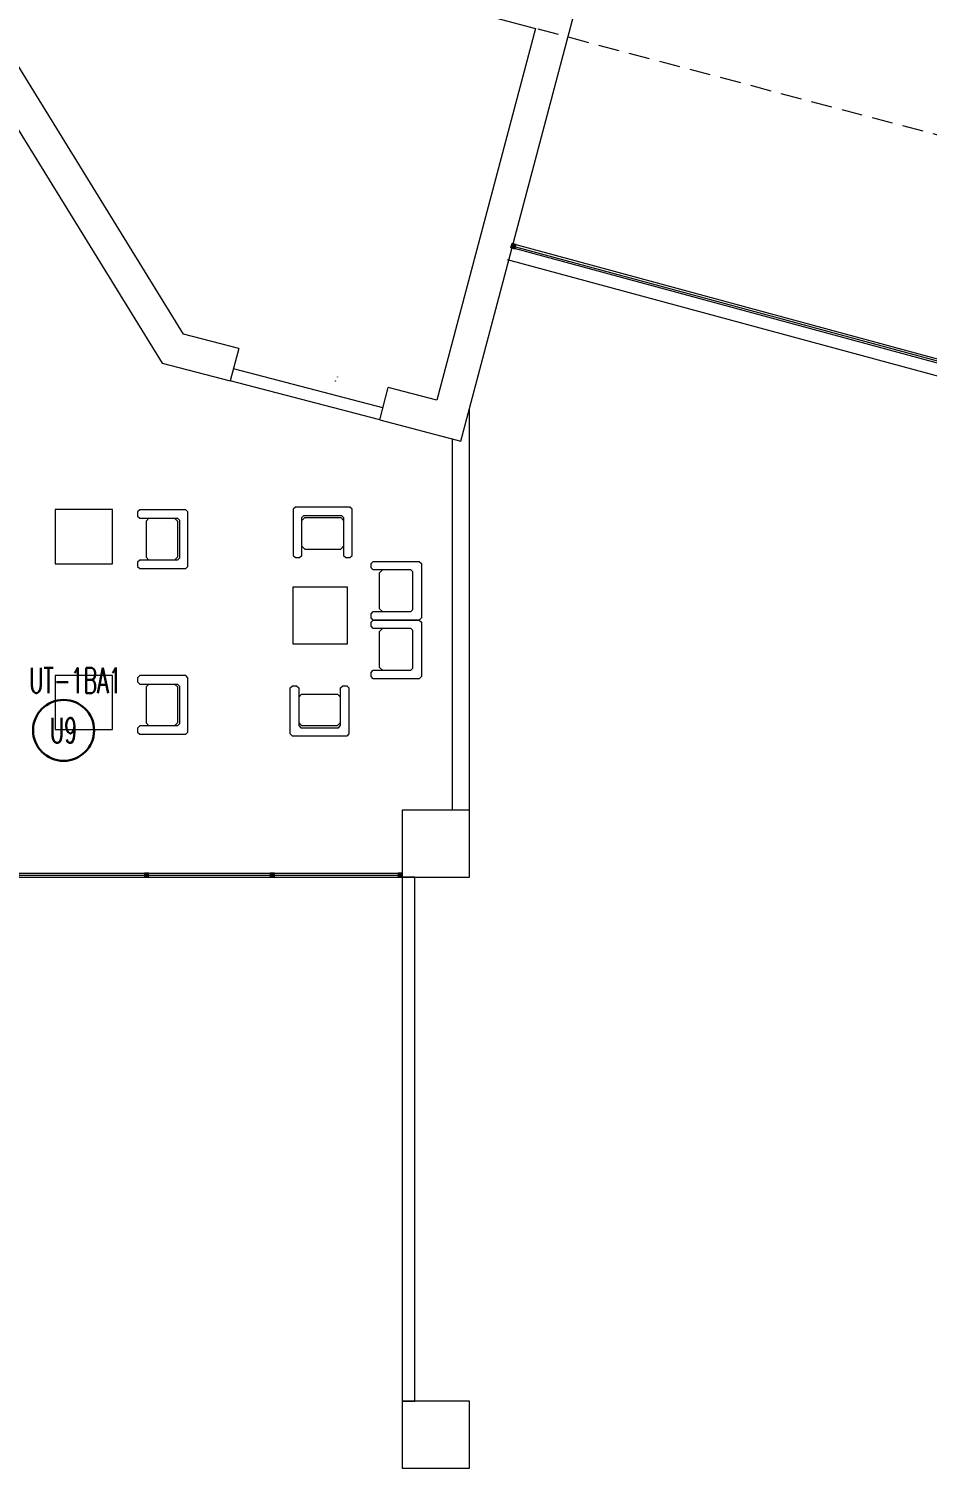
# Model space of a CAD drawing. Header units: metres. Extents: x -13194 to 152406, y -14653 to 29421.
# Drawn here: x 87215 to 88286, y 5683 to 7402 of the extents above; entities that cross this region are included whole.
import ezdxf
from ezdxf.enums import TextEntityAlignment as Align

# ---------------------------------------------------------------- set-up
doc = ezdxf.new("R2010")
doc.units = ezdxf.units.M
doc.header["$LTSCALE"] = 100
doc.header["$MEASUREMENT"] = 0
doc.linetypes.add('DOT2', pattern=[0.125, 0, -0.125])
doc.linetypes.add('HIDDEN', pattern=[0.375, 0.25, -0.125])
doc.layers.get('0').update_dxf_attribs({"color": 9, "lineweight": 9})
for name, color, linetype, lineweight in [('00', 9, 'Continuous', 9), ('01', 9, 'Continuous', 9), ('05', 9, 'Continuous', 9), ('06D', 9, 'Continuous', 9), ('09', 9, 'Continuous', 9), ('10', 9, 'Continuous', 9), ('15', 9, 'Continuous', 9), ('20', 9, 'DOT2', 9), ('E-LINYE', 7, 'Continuous', 30)]:
    doc.layers.add(name, color=color, linetype=linetype, lineweight=lineweight)
doc.styles.add('E-YAZI', font='txttw.shx')

# ---------------------------------------------------------------- blocks, each defined once
blk = doc.blocks.new('p-kolon_80x80')
blk.add_lwpolyline([(-40, -40), (40, -40), (40, 40), (-40, 40)], close=True)
blk = doc.blocks.new('A$C724E0FF5')
at = {"layer": '09'}
for p, q in [((-8844.7, -1647.7), (-8844.8, -1647.8)), ((-8844.6, -1647.7), (-8844.7, -1647.9)), ((-8844.6, -1647.9), (-8844.5, -1647.7)), ((-8844.4, -1647.8), (-8844.5, -1647.9)), ((-8844.4, -1647.9), (-8844.4, -1647.8)), ((-8844.3, -1647.8), (-8844.3, -1648)), ((-8844.2, -1648), (-8844.2, -1647.8)), ((-8844.1, -1648), (-8844.1, -1647.9)), ((-8842.3, -1643), (-8842.3, -1643.2)), ((-8842.2, -1643.2), (-8842.2, -1643)), ((-8842.1, -1643.1), (-8842.1, -1643.2)), ((-8842, -1643.2), (-8842, -1643.1)), ((-8841.9, -1643.1), (-8841.9, -1643.3)), ((-8841.8, -1643.3), (-8841.8, -1643.1)), ((-8841.7, -1643.2), (-8841.7, -1643.3)), ((-8841.6, -1643.2), (-8841.6, -1643.3))]:
    blk.add_line(p, q, dxfattribs=at)
blk = doc.blocks.new('1.Bod.Ara.Sitatik Elk')
at = {"layer": '01'}
for points in [[(3633.1, -1694.3), (3729.8, -1719.6), (3868, -1198.9), (3720.3, -1159.7), (3337.3, -538.2), (3252.2, -590.6), (3273.2, -624.7), (3324.2, -593.2), (3694.6, -1194.2), (3819, -1227.3), (3701.4, -1670.8), (3643.2, -1655.6)], [(3464.9, -1609), (3399.2, -1591.8), (2911.6, -800.5), (2877.6, -821.5), (3373.6, -1626.4), (3454.8, -1647.7)], [(3464.9, -1609), (3454.8, -1647.7)], [(3633.1, -1694.3), (3643.2, -1655.6)]]:
    blk.add_lwpolyline(points, dxfattribs=at)
for name, p in [('A$C724E0FF5', (12425, 0)), ('p-kolon_80x80', (3700, -2200)), ('p-kolon_80x80', (3700, -2905))]:
    blk.add_blockref(name, p, dxfattribs=at)
blk = doc.blocks.new('prf-10x10')
blk.add_lwpolyline([(-5, -5), (5, -5), (5, 5), (-5, 5)], close=True)
at = {"color": 255}
blk.add_solid([(-5, -5), (5, -5), (-5, 5), (5, 5)], dxfattribs=at)
at = {"layer": '10'}
blk.add_point((0, 0), dxfattribs=at)
blk = doc.blocks.new('p-dog-ser-620')
at = {"layer": '06D'}
for points in [[(-620, 5), (-5, 5)], [(-620, 0), (-5, 0)]]:
    blk.add_lwpolyline(points, dxfattribs=at)
at = {"layer": '15'}
blk.add_lwpolyline([(-620, 2.5), (-5, 2.5)], dxfattribs=at)
at = {"layer": '10', "xscale": 0.5, "yscale": 0.5, "rotation": 90}
for p in [(-617.5, 2.5), (-460, 2.5), (-305, 2.5), (-155, 2.5), (-2.5, 2.5)]:
    blk.add_blockref('prf-10x10', p, dxfattribs=at)
blk = doc.blocks.new('*U420')
at = {"layer": '06D'}
blk.add_lwpolyline([(-2.5, 600), (2.5, 600), (2.5, 0), (-2.5, 0)], close=True, dxfattribs=at)
at = {"layer": '15'}
blk.add_lwpolyline([(0, 595), (0, 5)], dxfattribs=at)
at = {"layer": '10', "xscale": 0.5, "yscale": 0.5, "rotation": 90}
for p in [(0, 597.5), (0, 2.5)]:
    blk.add_blockref('prf-10x10', p, dxfattribs=at)
blk = doc.blocks.new('1.Bod.Ara.Mimari Elk')
at = {"layer": '00'}
for points in [[(3636.87, -1679.79), (3458.59, -1633.16)], [(3633.07, -1694.3), (3454.79, -1647.67)], [(3740, -2160), (3740, -1681.22)], [(3720, -2160), (3720, -1716.53)]]:
    blk.add_lwpolyline(points, dxfattribs=at)
blk.add_lwpolyline([(3660, -2240), (3660, -2865), (3675, -2865), (3675, -2240)], close=True, dxfattribs=at)
at = {"layer": '05'}
for p, q in [((3354.34, -1815.09), (3357.87, -1811.55)), ((3354.34, -1815.09), (3354.34, -1858.02)), ((3391.84, -1815.09), (3388.3, -1811.55)), ((3391.84, -1815.09), (3391.84, -1858.02)), ((3543.59, -1810.83), (3540.06, -1814.36)), ((3543.59, -1810.83), (3586.52, -1810.83)), ((3586.52, -1810.83), (3590.06, -1814.36)), ((3543.59, -1848.33), (3540.06, -1844.79)), ((3543.59, -1848.33), (3586.52, -1848.33)), ((3586.52, -1848.33), (3590.06, -1844.79)), ((3354.34, -1858.02), (3357.87, -1861.55)), ((3391.84, -1858.02), (3388.3, -1861.55)), ((3632.78, -1876.58), (3636.32, -1873.05)), ((3632.78, -1919.51), (3632.78, -1876.58)), ((3632.78, -1919.51), (3636.32, -1923.05)), ((3632.78, -1946.58), (3636.32, -1943.05)), ((3632.78, -1989.51), (3632.78, -1946.58)), ((3632.78, -1989.51), (3636.32, -1993.05)), ((3354.34, -2012.93), (3357.87, -2009.39)), ((3391.84, -2012.93), (3388.3, -2009.39)), ((3354.34, -2012.93), (3354.34, -2055.86)), ((3391.84, -2012.93), (3391.84, -2055.86)), ((3539.97, -2021.48), (3536.44, -2025.02)), ((3539.97, -2021.48), (3582.9, -2021.48)), ((3582.9, -2021.48), (3586.44, -2025.02)), ((3354.34, -2055.86), (3357.87, -2059.39)), ((3391.84, -2055.86), (3388.3, -2059.39)), ((3539.97, -2058.98), (3536.44, -2055.45)), ((3539.97, -2058.98), (3582.9, -2058.98)), ((3582.9, -2058.98), (3586.44, -2055.45))]:
    blk.add_line(p, q, dxfattribs=at)
for points in [[(3314.5, -1801.32), (3246.06, -1801.32), (3246.06, -1865.87), (3314.5, -1865.87)], [(3344.34, -1869.05), (3346.84, -1871.55), (3401.84, -1871.55), (3404.34, -1869.05), (3404.34, -1804.05), (3401.84, -1801.55), (3346.84, -1801.55), (3344.34, -1804.05), (3344.34, -1809.05), (3346.84, -1811.55), (3391.84, -1811.55), (3394.34, -1814.05), (3394.34, -1859.05), (3391.84, -1861.55), (3346.84, -1861.55), (3344.34, -1864.05)], [(3597.56, -1858.33), (3600.06, -1855.83), (3600.06, -1800.83), (3597.56, -1798.33), (3532.56, -1798.33), (3530.06, -1800.83), (3530.06, -1855.83), (3532.56, -1858.33), (3537.56, -1858.33), (3540.06, -1855.83), (3540.06, -1810.83), (3542.56, -1808.33), (3587.56, -1808.33), (3590.06, -1810.83), (3590.06, -1855.83), (3592.56, -1858.33)], [(3622.78, -1865.55), (3625.28, -1863.05), (3680.28, -1863.05), (3682.78, -1865.55), (3682.78, -1930.55), (3680.28, -1933.05), (3625.28, -1933.05), (3622.78, -1930.55), (3622.78, -1925.55), (3625.28, -1923.05), (3670.28, -1923.05), (3672.78, -1920.55), (3672.78, -1875.55), (3670.28, -1873.05), (3625.28, -1873.05), (3622.78, -1870.55)], [(3529.83, -1961.73), (3529.83, -1893.3), (3594.37, -1893.3), (3594.37, -1961.73)], [(3622.78, -1935.55), (3625.28, -1933.05), (3680.28, -1933.05), (3682.78, -1935.55), (3682.78, -2000.55), (3680.28, -2003.05), (3625.28, -2003.05), (3622.78, -2000.55), (3622.78, -1995.55), (3625.28, -1993.05), (3670.28, -1993.05), (3672.78, -1990.55), (3672.78, -1945.55), (3670.28, -1943.05), (3625.28, -1943.05), (3622.78, -1940.55)], [(3314.5, -1999.16), (3246.06, -1999.16), (3246.06, -2063.71), (3314.5, -2063.71)], [(3344.34, -2066.89), (3346.84, -2069.39), (3401.84, -2069.39), (3404.34, -2066.89), (3404.34, -2001.89), (3401.84, -1999.39), (3346.84, -1999.39), (3344.34, -2001.89), (3344.34, -2006.89), (3346.84, -2009.39), (3391.84, -2009.39), (3394.34, -2011.89), (3394.34, -2056.89), (3391.84, -2059.39), (3346.84, -2059.39), (3344.34, -2061.89)], [(3593.94, -2011.48), (3596.44, -2013.98), (3596.44, -2068.98), (3593.94, -2071.48), (3528.94, -2071.48), (3526.44, -2068.98), (3526.44, -2013.98), (3528.94, -2011.48), (3533.94, -2011.48), (3536.44, -2013.98), (3536.44, -2058.98), (3538.94, -2061.48), (3583.94, -2061.48), (3586.44, -2058.98), (3586.44, -2013.98), (3588.94, -2011.48)]]:
    blk.add_lwpolyline(points, close=True, dxfattribs=at)
at = {"layer": '06D'}
blk.add_lwpolyline([(4364.77, -1660), (3785.65, -1503.11)], dxfattribs=at)
at = {"layer": '20', "linetype": 'HIDDEN'}
blk.add_lwpolyline([(11767.85, -4685.8), (11421.22, -4460.1), (10945.13, -4163.64), (9074.53, -3238.51), (6612.89, -2132.43), (4752.35, -1474.85), (3821.13, -1227.81)], dxfattribs=at)
at = {"rotation": 74.84146865079535}
blk.add_blockref('*U420', (4369.35, -1643.11), dxfattribs=at)
at = {"layer": '10'}
blk.add_blockref('p-dog-ser-620', (3660, -2240), dxfattribs=at)

msp = doc.modelspace()

# ---------------------------------------------------------------- linework, layer by layer
at = {"layer": 'E-LINYE', "color": 7, "linetype": 'Continuous'}
msp.add_circle((87256, 6565.3), 36.4, dxfattribs=at)

# ---------------------------------------------------------------- block references
for name in ['1.Bod.Ara.Mimari Elk', '1.Bod.Ara.Sitatik Elk']:
    msp.add_blockref(name, (84000, 8630))

# ---------------------------------------------------------------- texts
at = {"layer": 'E-LINYE', "color": 3, "linetype": 'Continuous', "style": 'E-YAZI', "width": 0.6}
for s, p in [('UT-1BA1', (87270.2, 6624.8)), ('U9', (87256, 6565.3))]:
    msp.add_text(s, height=30, dxfattribs=at).set_placement(p, align=Align.MIDDLE_CENTER)

doc.saveas('drawing.dxf')
